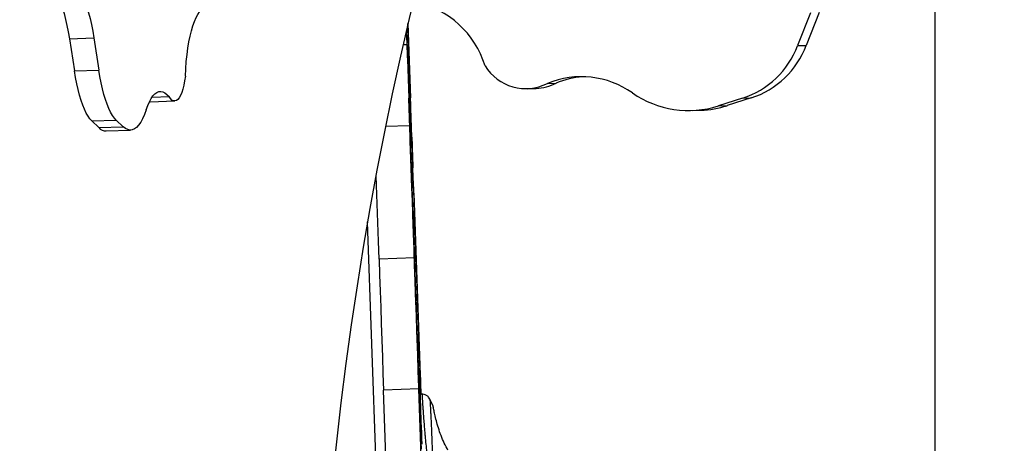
# Model space of a CAD drawing. Header units: millimetres. Extents: x -5713 to 5719, y -6024 to 5481.
# Drawn here: x 2171 to 2746, y 2048 to 2300 of the extents above; entities that cross this region are included whole.
import ezdxf

# ---------------------------------------------------------------- set-up
doc = ezdxf.new("R2010")
doc.units = ezdxf.units.MM
for name, color, linetype in [('DIKOM_ОБЪЕКТ', 7, 'Continuous'), ('DIKOM_РАЗМЕР_ЗОНА', 7, 'Continuous'), ('DIKOM_РАЗМЕР_ОБЪЕКТА', 7, 'Continuous')]:
    doc.layers.add(name, color=color, linetype=linetype)
doc.styles.add('style1', font='arial.ttf', dxfattribs={"width": 0.8})
doc.dimstyles.new('1-50', dxfattribs={"dimtxt": 300, "dimasz": 200, "dimexe": 100, "dimexo": 0, "dimgap": 100, "dimtad": 1, "dimdec": 0, "dimtxsty": 'style1', "dimcen": 0, "dimclrd": 7, "dimclre": 7, "dimadec": 1, "dimazin": 2, "dimtfac": 1, "dimtdec": 0, "dimtmove": 1, "dimatfit": 3, "dimfxl": 0, "dimlwd": 25, "dimlwe": 18, "dimarcsym": 0})

# ---------------------------------------------------------------- blocks, each defined once
blk = doc.blocks.new('*D16')
at = {"layer": 'Defpoints', "color": 0, "transparency": 16777216}
for p in [(2713.82, 2377.67), (-3598.04, -60.3), (-3598.04, -5183.86)]:
    blk.add_point(p, dxfattribs=at)
at = {"layer": 'DIKOM_РАЗМЕР_ОБЪЕКТА', "color": 7, "lineweight": 18, "transparency": 16777216}
for p, q in [((2713.82, 2377.67), (2713.82, -5283.86)), ((-3598.04, -60.3), (-3598.04, -5283.86))]:
    blk.add_line(p, q, dxfattribs=at)
at = {"layer": 'DIKOM_РАЗМЕР_ОБЪЕКТА', "color": 7, "lineweight": 25, "transparency": 16777216}
blk.add_line((2513.82, -5183.86), (-3398.04, -5183.86), dxfattribs=at)
at = {"layer": 'DIKOM_РАЗМЕР_ОБЪЕКТА', "color": 7, "transparency": 16777216}
for points in [[(-3398.04, -5150.53), (-3398.04, -5217.2), (-3598.04, -5183.86)], [(2513.82, -5150.53), (2513.82, -5217.2), (2713.82, -5183.86)]]:
    blk.add_solid(points, dxfattribs=at)
at = {"layer": 'DIKOM_РАЗМЕР_ОБЪЕКТА', "color": 0, "transparency": 16777216, "insert": (-444.93, -4930.59), "char_height": 300, "attachment_point": 5, "style": 'style1'}
blk.add_mtext('6300', dxfattribs=at)
blk = doc.blocks.new('*D15')
at = {"layer": 'Defpoints', "color": 0, "transparency": 16777216}
for p in [(-612.28, 3980.94), (4699.87, 3980.94), (684.19, -2271.39)]:
    blk.add_point(p, dxfattribs=at)
at = {"layer": 'DIKOM_РАЗМЕР_ОБЪЕКТА', "color": 7, "lineweight": 18, "transparency": 16777216}
for p, q in [((-612.28, 3980.94), (4799.87, 3980.94)), ((684.19, -2271.39), (4799.87, -2271.39))]:
    blk.add_line(p, q, dxfattribs=at)
at = {"layer": 'DIKOM_РАЗМЕР_ОБЪЕКТА', "color": 7, "lineweight": 25, "transparency": 16777216}
blk.add_line((4699.87, -2071.39), (4699.87, 3780.94), dxfattribs=at)
at = {"layer": 'DIKOM_РАЗМЕР_ОБЪЕКТА', "color": 7, "transparency": 16777216}
for points in [[(4666.54, 3780.94), (4733.21, 3780.94), (4699.87, 3980.94)], [(4666.54, -2071.39), (4733.21, -2071.39), (4699.87, -2271.39)]]:
    blk.add_solid(points, dxfattribs=at)
at = {"layer": 'DIKOM_РАЗМЕР_ОБЪЕКТА', "color": 0, "transparency": 16777216, "insert": (4446.7, 2209.88), "char_height": 300, "attachment_point": 5, "rotation": 90, "style": 'style1'}
blk.add_mtext('6250', dxfattribs=at)
blk = doc.blocks.new('*D13')
at = {"layer": 'Defpoints', "color": 0, "transparency": 16777216}
for p in [(-612.24, 5480.95), (971.69, -4271.39), (5619.37, -4271.39)]:
    blk.add_point(p, dxfattribs=at)
at = {"layer": 'DIKOM_РАЗМЕР_ЗОНА', "color": 7, "lineweight": 18, "transparency": 16777216}
for p, q in [((-612.24, 5480.95), (5719.37, 5480.95)), ((971.69, -4271.39), (5719.37, -4271.39))]:
    blk.add_line(p, q, dxfattribs=at)
at = {"layer": 'DIKOM_РАЗМЕР_ЗОНА', "color": 7, "lineweight": 25, "transparency": 16777216}
blk.add_line((5619.37, 5280.95), (5619.37, -4071.39), dxfattribs=at)
at = {"layer": 'DIKOM_РАЗМЕР_ЗОНА', "color": 7, "transparency": 16777216}
for points in [[(5586.04, 5280.95), (5652.71, 5280.95), (5619.37, 5480.95)], [(5586.04, -4071.39), (5652.71, -4071.39), (5619.37, -4271.39)]]:
    blk.add_solid(points, dxfattribs=at)
at = {"layer": 'DIKOM_РАЗМЕР_ЗОНА', "color": 0, "transparency": 16777216, "insert": (5366.2, 2209.88), "char_height": 300, "attachment_point": 5, "rotation": 90, "style": 'style1'}
blk.add_mtext('9750', dxfattribs=at)

msp = doc.modelspace()

# ---------------------------------------------------------------- linework, layer by layer
at = {"layer": 'DIKOM_ОБЪЕКТ', "color": 7, "linetype": 'Continuous', "lineweight": 15}
for p, q in [((2640.18, 2303.65), (2632.5, 2284.17)), ((2645.31, 2303.83), (2637.63, 2284.35)), ((2401.41, 2297.25), (2402.95, 2253.13)), ((2400.54, 2293.52), (2401.95, 2253.09)), ((2200.71, 2288.3), (2215.19, 2288.81)), ((2200.71, 2288.3), (2203.68, 2269.19)), ((2215.19, 2288.81), (2218.16, 2269.7)), ((2400.85, 2284.67), (2398.49, 2284.59)), ((2632.5, 2284.17), (2637.63, 2284.35)), ((2203.68, 2269.19), (2218.16, 2269.7)), ((2484.19, 2261.8), (2489.32, 2261.98)), ((2472.32, 2258.64), (2477.44, 2258.82)), ((2248.68, 2250.84), (2248.15, 2250.88)), ((2248.68, 2250.84), (2263.16, 2251.34)), ((2249.73, 2253.62), (2259.77, 2253.97)), ((2402.95, 2253.13), (2401.95, 2253.09)), ((2599.86, 2252.94), (2585.58, 2248.39)), ((2604.98, 2253.12), (2590.7, 2248.57)), ((2599.86, 2252.94), (2604.98, 2253.12)), ((2402.16, 2247.08), (2402.16, 2247.08)), ((2570.03, 2245.7), (2575.16, 2245.88)), ((2585.58, 2248.39), (2590.7, 2248.57)), ((2214.01, 2239.47), (2228.49, 2239.97)), ((2214.01, 2239.47), (2218.12, 2235.56)), ((2228.49, 2239.97), (2232.6, 2236.06)), ((2218.12, 2235.56), (2232.6, 2236.06)), ((2222.5, 2233.57), (2236.98, 2234.07)), ((2402.53, 2236.62), (2388.1, 2236.12)), ((2403.76, 2229.89), (2402.76, 2229.85)), ((2404.4, 2211.72), (2403.4, 2211.69)), ((2404.92, 2196.64), (2409.09, 2077.3)), ((2395.49, 1664.51), (2377.5, 2179.61)), ((2405.26, 2158.26), (2384.28, 2157.53)), ((2408.62, 2090.71), (2409.09, 2077.3)), ((2408.62, 2090.71), (2408.62, 2090.71)), ((2407.98, 2080.56), (2386.99, 2079.82)), ((2394.73, 1858.1), (2386.99, 2079.82)), ((2415.72, 1858.83), (2407.98, 2080.56)), ((2409.76, 2077.32), (2408.59, 2077.28)), ((2416.37, 2070.28), (2414.49, 2074.39)), ((2419.9, 2056.46), (2419.65, 2057.19))]:
    msp.add_line(p, q, dxfattribs=at)
at = {"layer": 'DIKOM_ОБЪЕКТ', "color": 7, "linetype": 'Continuous', "lineweight": 15, "flags": 128}
for points in [[(2193.4, 2313.87), (2194.5, 2311.66), (2195.57, 2309.13), (2196.58, 2306.29), (2197.54, 2303.17), (2198.44, 2299.79), (2199.27, 2296.17), (2200.03, 2292.33), (2200.71, 2288.3)], [(2207.88, 2314.37), (2208.98, 2312.16), (2210.05, 2309.63), (2211.06, 2306.8), (2212.02, 2303.68), (2212.92, 2300.3), (2213.75, 2296.67), (2214.51, 2292.84), (2215.19, 2288.81)], [(2404.49, 2310.21), (2402.14, 2300.38), (2397.01, 2278.02), (2392.12, 2255.55), (2387.47, 2232.97), (2383.05, 2210.29), (2378.89, 2187.51), (2374.96, 2164.63), (2371.28, 2141.67), (2367.84, 2118.62), (2364.65, 2095.49), (2361.71, 2072.29), (2359.01, 2049.02), (2356.56, 2025.69), (2354.36, 2002.3), (2352.41, 1978.86), (2350.71, 1955.37), (2349.26, 1931.84), (2348.05, 1908.28), (2347.1, 1884.68), (2346.4, 1861.05)], [(2269.45, 2266.09), (2269.69, 2270.49), (2270.03, 2274.75), (2270.47, 2278.84), (2270.99, 2282.75), (2271.6, 2286.43), (2272.3, 2289.88), (2273.07, 2293.06), (2273.92, 2295.95), (2274.84, 2298.54), (2275.81, 2300.81), (2276.85, 2302.74), (2277.93, 2304.32), (2279.05, 2305.54)], [(2401.69, 2289.39), (2401.53, 2293.93), (2401.41, 2297.26)], [(2400.56, 2293.05), (2400.67, 2289.9), (2400.85, 2284.67)], [(2400.85, 2284.67), (2401.07, 2278.25), (2401.29, 2271.94), (2401.51, 2265.75), (2401.72, 2259.67), (2401.93, 2253.71), (2402.13, 2247.88), (2402.33, 2242.18), (2402.53, 2236.62)], [(2404.75, 2201.52), (2404.41, 2211.28), (2404.08, 2220.86), (2403.75, 2230.23), (2403.43, 2239.39), (2403.12, 2248.33), (2402.82, 2257.04), (2402.52, 2265.51), (2402.23, 2273.73), (2401.95, 2281.69), (2401.69, 2289.39)], [(2214.01, 2239.47), (2212.88, 2240.72), (2211.76, 2242.3), (2210.68, 2244.21), (2209.62, 2246.42), (2208.6, 2248.93), (2207.63, 2251.72), (2206.72, 2254.78), (2205.86, 2258.07), (2205.06, 2261.59), (2204.33, 2265.3), (2203.68, 2269.19)], [(2228.49, 2239.97), (2227.36, 2241.22), (2226.24, 2242.81), (2225.16, 2244.71), (2224.1, 2246.93), (2223.08, 2249.44), (2222.11, 2252.23), (2221.2, 2255.28), (2220.34, 2258.58), (2219.54, 2262.09), (2218.81, 2265.81), (2218.16, 2269.7)], [(2269.45, 2266.09), (2269.03, 2263.28), (2268.54, 2260.71), (2267.96, 2258.39), (2267.31, 2256.37), (2266.6, 2254.67), (2265.84, 2253.3), (2265.02, 2252.28), (2264.18, 2251.63), (2263.3, 2251.35), (2262.42, 2251.45), (2261.52, 2251.92), (2260.64, 2252.76), (2259.77, 2253.97)], [(2246.23, 2246.08), (2247.16, 2248.63), (2248.14, 2250.87), (2249.18, 2252.78), (2250.27, 2254.35), (2251.39, 2255.57), (2252.55, 2256.43), (2253.73, 2256.93), (2254.93, 2257.07), (2256.14, 2256.83), (2257.36, 2256.24), (2258.57, 2255.28), (2259.77, 2253.97)], [(2402.76, 2229.85), (2402.75, 2230.21), (2402.73, 2230.92), (2402.69, 2231.99), (2402.64, 2233.41), (2402.58, 2235.19), (2402.5, 2237.32), (2402.42, 2239.79), (2402.32, 2242.61), (2402.21, 2245.77), (2402.09, 2249.27), (2401.95, 2253.09)], [(2402.16, 2247.08), (2402.12, 2248.4), (2402.08, 2249.5), (2402.05, 2250.36), (2402.03, 2250.99), (2402.01, 2251.38), (2402.01, 2251.54), (2402.01, 2251.46), (2402.02, 2251.14)], [(2402.02, 2251.14), (2402.07, 2249.83), (2402.12, 2248.17), (2402.19, 2246.14), (2402.28, 2243.75), (2402.37, 2241), (2402.48, 2237.9), (2402.6, 2234.44), (2402.74, 2230.63), (2402.88, 2226.48), (2403.04, 2221.98), (2403.21, 2217.15), (2403.39, 2211.98), (2403.58, 2206.48), (2403.78, 2200.65), (2404, 2194.51), (2404.22, 2188.04), (2404.46, 2181.27), (2404.71, 2174.19), (2404.96, 2166.81), (2405.23, 2159.15), (2405.51, 2151.19), (2405.8, 2142.96), (2406.09, 2134.46)], [(2403.76, 2229.89), (2403.75, 2230.24), (2403.73, 2230.95), (2403.69, 2232.02), (2403.64, 2233.45), (2403.58, 2235.22), (2403.5, 2237.35), (2403.42, 2239.83), (2403.32, 2242.65), (2403.21, 2245.81), (2403.09, 2249.3), (2402.95, 2253.13)], [(2246.23, 2246.08), (2245.21, 2243.28), (2244.12, 2240.83), (2242.97, 2238.74), (2241.77, 2237.02), (2240.53, 2235.69), (2239.25, 2234.75), (2237.94, 2234.21), (2236.62, 2234.07), (2235.28, 2234.34), (2233.94, 2235), (2232.6, 2236.06)], [(2409.05, 2049.88), (2408.76, 2058.28), (2408.41, 2068.11), (2408.07, 2077.79), (2407.74, 2087.33), (2407.41, 2096.7), (2407.09, 2105.91), (2406.78, 2114.93), (2406.47, 2123.76), (2406.17, 2132.4), (2405.87, 2140.82), (2405.59, 2149.02), (2405.31, 2157), (2405.04, 2164.73), (2404.78, 2172.22), (2404.52, 2179.46), (2404.28, 2186.43), (2404.05, 2193.13), (2403.82, 2199.56), (2403.61, 2205.69), (2403.4, 2211.54), (2403.21, 2217.09), (2403.03, 2222.33), (2402.85, 2227.26), (2402.69, 2231.88), (2402.54, 2236.17), (2402.4, 2240.14), (2402.28, 2243.77), (2402.16, 2247.08)], [(2405.26, 2158.26), (2405.08, 2163.58), (2404.89, 2168.99), (2404.7, 2174.48), (2404.5, 2180.02), (2404.31, 2185.58), (2404.12, 2191.14), (2403.92, 2196.66), (2403.73, 2202.13), (2403.54, 2207.51), (2403.36, 2212.79), (2403.18, 2217.92), (2403.01, 2222.9), (2402.84, 2227.69), (2402.68, 2232.27), (2402.53, 2236.62)], [(2402.76, 2229.85), (2402.77, 2229.63), (2402.79, 2229.05), (2402.82, 2228.12), (2402.87, 2226.89), (2402.92, 2225.4), (2402.98, 2223.7), (2403.04, 2221.86), (2403.11, 2219.94), (2403.18, 2218.02), (2403.24, 2216.17), (2403.3, 2214.46), (2403.35, 2212.94), (2403.4, 2211.69)], [(2403.76, 2229.89), (2403.77, 2229.67), (2403.79, 2229.08), (2403.82, 2228.16), (2403.87, 2226.93), (2403.92, 2225.43), (2403.98, 2223.73), (2404.04, 2221.89), (2404.11, 2219.97), (2404.18, 2218.06), (2404.24, 2216.2), (2404.3, 2214.49), (2404.35, 2212.98), (2404.4, 2211.72)], [(2409.1, 2048.32), (2408.98, 2051.78), (2408.63, 2061.84), (2408.28, 2071.77), (2407.94, 2081.57), (2407.6, 2091.22), (2407.27, 2100.71), (2406.95, 2110.03), (2406.63, 2119.18), (2406.32, 2128.14), (2406.01, 2136.9), (2405.71, 2145.45), (2405.42, 2153.79), (2405.14, 2161.9), (2404.86, 2169.78), (2404.59, 2177.42), (2404.34, 2184.8), (2404.09, 2191.93), (2403.85, 2198.79), (2403.62, 2205.38), (2403.4, 2211.69)], [(2409.09, 2077.3), (2408.94, 2081.6), (2408.6, 2091.25), (2408.27, 2100.74), (2407.95, 2110.07), (2407.63, 2119.21), (2407.32, 2128.17), (2407.01, 2136.93), (2406.71, 2145.48), (2406.42, 2153.82), (2406.14, 2161.93), (2405.86, 2169.81), (2405.59, 2177.45), (2405.34, 2184.84), (2405.09, 2191.96), (2404.85, 2198.83), (2404.62, 2205.42), (2404.4, 2211.72)], [(2384.28, 2157.53), (2384.09, 2162.84), (2383.9, 2168.26), (2383.71, 2173.75), (2383.52, 2179.29), (2383.32, 2184.85), (2383.13, 2190.4), (2382.94, 2195.93), (2382.74, 2201.4), (2382.56, 2206.78), (2382.55, 2206.98)], [(2404.92, 2196.64), (2404.9, 2197.28), (2404.88, 2197.91), (2404.86, 2198.54), (2404.84, 2199.16), (2404.81, 2199.77), (2404.79, 2200.37), (2404.77, 2200.96), (2404.75, 2201.52)], [(2384.28, 2157.53), (2384.61, 2148.1), (2384.94, 2138.56), (2385.27, 2128.93), (2385.61, 2119.22), (2385.96, 2109.44), (2386.3, 2099.61), (2386.64, 2089.73), (2386.99, 2079.82)], [(2405.26, 2158.26), (2405.59, 2148.83), (2405.93, 2139.3), (2406.26, 2129.67), (2406.6, 2119.96), (2406.94, 2110.18), (2407.29, 2100.34), (2407.63, 2090.46), (2407.98, 2080.56)], [(2406.09, 2134.46), (2406.31, 2128.23), (2406.54, 2121.74), (2406.77, 2115), (2407.02, 2108.02), (2407.27, 2100.81), (2407.53, 2093.38), (2407.8, 2085.74), (2408.07, 2077.9), (2408.35, 2069.86), (2408.64, 2061.66), (2408.93, 2053.28), (2409.23, 2044.75)], [(2409.09, 2077.3), (2409.01, 2079.62), (2408.62, 2090.71)], [(2408.59, 2077.28), (2408.59, 2077.28), (2408.6, 2077.1), (2408.62, 2076.56), (2408.65, 2075.67), (2408.69, 2074.43), (2408.75, 2072.86), (2408.81, 2070.98), (2408.89, 2068.81), (2408.97, 2066.37), (2409.07, 2063.69), (2409.17, 2060.79), (2409.27, 2057.72), (2409.39, 2054.49), (2409.5, 2051.16), (2409.62, 2047.75)]]:
    msp.add_lwpolyline(points, dxfattribs=at)
at = {"layer": 'DIKOM_ОБЪЕКТ', "color": 7, "linetype": 'Continuous', "lineweight": 15}
for centre, radius, start, end in [((2394.5, 2256.08), 55.1, 17.11329, 77.96857), ((2583.22, 2303.01), 52.76, 288.38092, 339.07273), ((2588.35, 2303.19), 52.76, 288.38092, 339.07273), ((2471.3, 2286.91), 28.22, 211.19523, 297.1695), ((2476.45, 2286.44), 27.64, 272.05616, 297.74142), ((2504.18, 2212.87), 52.86, 54.95643, 112.22482), ((2509.32, 2213.29), 52.64, 94.83749, 112.32827), ((2567.97, 2304.3), 58.62, 235.23269, 287.47998), ((2573.12, 2303.97), 58.13, 272.01048, 287.60599), ((2222.58, 2239.56), 6, 221.89791, 269.16846), ((2408.61, 2076.78), 0.5, 92, 182)]:
    msp.add_arc(centre, radius, start, end, dxfattribs=at)
for points, knots in [([(2414.48, 2074.4), (2414.23, 2074.84), (2413.73, 2075.74), (2412.49, 2076.71), (2411.03, 2077.3), (2410.01, 2077.31), (2409.51, 2077.31)], [0, 0, 0, 0, 0.245322, 0.5017, 0.757052, 1, 1, 1, 1]), ([(2409.76, 2077.32), (2409.76, 2077.25), (2409.77, 2077.12), (2409.84, 2076.04), (2409.95, 2074.37), (2410.08, 2072.32), (2410.23, 2070.11), (2410.38, 2067.92), (2410.57, 2065.19), (2410.82, 2061.87), (2411.1, 2058.24), (2411.38, 2054.88), (2411.64, 2051.84), (2411.97, 2048.27), (2412.39, 2044.1), (2412.9, 2039.39), (2413.45, 2034.77), (2413.93, 2030.96), (2414.31, 2028), (2414.59, 2025.84), (2414.78, 2024.31), (2414.91, 2023.24), (2414.97, 2022.77), (2415.01, 2022.53)], [0, 0, 0, 0, 0.063925, 0.126844, 0.188757, 0.249665, 0.294275, 0.337712, 0.379977, 0.44115, 0.499694, 0.542403, 0.584075, 0.624714, 0.686296, 0.74959, 0.811902, 0.874336, 0.911481, 0.94485, 0.975631, 0.987094, 1, 1, 1, 1]), ([(2414.48, 2074.38), (2414.48, 2074.34), (2414.49, 2074.26), (2414.53, 2073.43), (2414.58, 2072.33), (2414.65, 2071.11), (2414.71, 2069.92), (2414.76, 2068.93), (2414.79, 2068.24), (2414.83, 2067.48), (2414.87, 2066.65), (2414.92, 2065.76), (2414.97, 2064.79), (2415.02, 2063.71), (2415.09, 2062.41), (2415.16, 2060.84), (2415.24, 2059.17), (2415.31, 2057.62), (2415.39, 2055.96), (2415.46, 2054.17), (2415.55, 2052), (2415.62, 2049.9), (2415.7, 2047.42), (2415.76, 2044.73), (2415.79, 2041.73), (2415.78, 2039.02), (2415.74, 2036.57), (2415.67, 2034.45), (2415.58, 2032.28), (2415.47, 2030.2), (2415.36, 2028.29), (2415.26, 2026.71), (2415.18, 2025.3), (2415.09, 2023.9), (2415.04, 2022.99), (2415.01, 2022.53)], [0, 0, 0, 0, 0.056654, 0.119883, 0.160988, 0.203057, 0.245554, 0.261705, 0.278431, 0.295747, 0.313672, 0.33223, 0.351441, 0.371309, 0.394061, 0.422489, 0.453301, 0.477793, 0.497086, 0.531239, 0.559897, 0.593545, 0.622845, 0.665906, 0.707127, 0.748497, 0.779292, 0.810898, 0.839096, 0.873732, 0.904148, 0.927555, 0.949788, 0.974668, 1, 1, 1, 1]), ([(2416.54, 2069.4), (2416.53, 2069.57), (2416.52, 2069.91), (2416.41, 2070.18), (2416.35, 2070.32)], [0, 0, 0, 0, 0.50779, 1, 1, 1, 1]), ([(2425.19, 2044.17), (2424.43, 2045.54), (2422.92, 2048.27), (2421, 2052.83), (2419.44, 2057.41), (2418.23, 2061.72), (2417.35, 2065.43), (2416.75, 2068.24), (2416.41, 2070.03), (2416.38, 2070.19), (2416.36, 2070.28)], [0, 0, 0, 0, 0.125117, 0.249256, 0.374412, 0.500481, 0.626899, 0.753823, 0.881324, 1, 1, 1, 1])]:
    msp.add_open_spline(points, degree=3, knots=knots, dxfattribs=at)

# ---------------------------------------------------------------- dimensions: what is measured, and where the dimension line sits
at = {"layer": 'DIKOM_РАЗМЕР_ЗОНА'}
dim = msp.add_linear_dim(base=(5619.37, -4271.39), p1=(-612.24, 5480.95), p2=(971.69, -4271.39), angle=90, text='9750', dimstyle='1-50', override={"dimscale": 1, "dimtix": 0, "dimtofl": 1, "dimtmove": 1, "dimatfit": 3}, dxfattribs=at)
dim.commit()
dim.dimension.update_dxf_attribs({"geometry": '*D13', "text_midpoint": (5619.37, 2209.88), "dimtype": 160})
at = {"layer": 'DIKOM_РАЗМЕР_ОБЪЕКТА'}
dim = msp.add_linear_dim(base=(4699.87, 3980.94), p1=(684.19, -2271.39), p2=(-612.28, 3980.94), angle=90, text='6250', dimstyle='1-50', override={"dimscale": 1, "dimtix": 0, "dimtofl": 1, "dimtmove": 1, "dimatfit": 3}, dxfattribs=at)
dim.commit()
dim.dimension.update_dxf_attribs({"geometry": '*D15', "text_midpoint": (4699.87, 2209.88), "dimtype": 160})
dim = msp.add_linear_dim(base=(-3598.04, -5183.86), p1=(2713.82, 2377.67), p2=(-3598.04, -60.3), text='6300', dimstyle='1-50', override={"dimscale": 1, "dimtix": 0, "dimtofl": 1, "dimtmove": 1, "dimatfit": 3}, dxfattribs=at)
dim.commit()
dim.dimension.update_dxf_attribs({"geometry": '*D16', "text_midpoint": (-444.93, -5183.86), "dimtype": 160})

doc.saveas('drawing.dxf')
